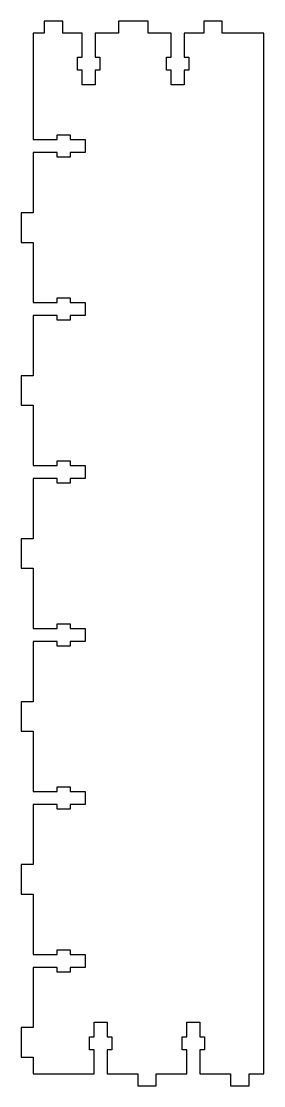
# Model space of a CAD drawing. Header units: millimetres. Extents: x -34 to 31, y -144 to 144.
import ezdxf

# ---------------------------------------------------------------- set-up
doc = ezdxf.new("R2010")
doc.units = ezdxf.units.MM
doc.layers.get('0').update_dxf_attribs({"linetype": 'CONTINUOUS'})

msp = doc.modelspace()

# ---------------------------------------------------------------- linework, layer by layer
msp.add_lwpolyline([(31.0875, -140.5), (31.0875, 140.5), (19.9125, 140.5), (19.9125, 143.675), (14.9125, 143.675), (14.9125, 140.5), (9.6625, 140.5), (9.6625, 134), (10.9125, 134), (10.9125, 130.5), (9.6625, 130.5), (9.6625, 126.5), (6.1625, 126.5), (6.1625, 130.5), (4.9125, 130.5), (4.9125, 134), (6.1625, 134), (6.1625, 140.5), (-0.0875, 140.5), (-0.0875, 143.675), (-8.0875, 143.675), (-8.0875, 140.5), (-14.3375, 140.5), (-14.3375, 134), (-13.0875, 134), (-13.0875, 130.5), (-14.3375, 130.5), (-14.3375, 126.5), (-17.8375, 126.5), (-17.8375, 130.5), (-19.0875, 130.5), (-19.0875, 134), (-17.8375, 134), (-17.8375, 140.5), (-23.0875, 140.5), (-23.0875, 143.675), (-28.0875, 143.675), (-28.0875, 140.5), (-31.0875, 140.5), (-31.0875, 111.75), (-24.5875, 111.75), (-24.5875, 113), (-21.0875, 113), (-21.0875, 111.75), (-17.0875, 111.75), (-17.0875, 108.25), (-21.0875, 108.25), (-21.0875, 107), (-24.5875, 107), (-24.5875, 108.25), (-31.0875, 108.25), (-31.0875, 92), (-34.2625, 92), (-34.2625, 84), (-31.0875, 84), (-31.0875, 67.75), (-24.5875, 67.75), (-24.5875, 69), (-21.0875, 69), (-21.0875, 67.75), (-17.0875, 67.75), (-17.0875, 64.25), (-21.0875, 64.25), (-21.0875, 63), (-24.5875, 63), (-24.5875, 64.25), (-31.0875, 64.25), (-31.0875, 48), (-34.2625, 48), (-34.2625, 40), (-31.0875, 40), (-31.0875, 23.75), (-24.5875, 23.75), (-24.5875, 25), (-21.0875, 25), (-21.0875, 23.75), (-17.0875, 23.75), (-17.0875, 20.25), (-21.0875, 20.25), (-21.0875, 19), (-24.5875, 19), (-24.5875, 20.25), (-31.0875, 20.25), (-31.0875, 4), (-34.2625, 4), (-34.2625, -4), (-31.0875, -4), (-31.0875, -20.25), (-24.5875, -20.25), (-24.5875, -19), (-21.0875, -19), (-21.0875, -20.25), (-17.0875, -20.25), (-17.0875, -23.75), (-21.0875, -23.75), (-21.0875, -25), (-24.5875, -25), (-24.5875, -23.75), (-31.0875, -23.75), (-31.0875, -40), (-34.2625, -40), (-34.2625, -48), (-31.0875, -48), (-31.0875, -64.25), (-24.5875, -64.25), (-24.5875, -63), (-21.0875, -63), (-21.0875, -64.25), (-17.0875, -64.25), (-17.0875, -67.75), (-21.0875, -67.75), (-21.0875, -69), (-24.5875, -69), (-24.5875, -67.75), (-31.0875, -67.75), (-31.0875, -84), (-34.2625, -84), (-34.2625, -92), (-31.0875, -92), (-31.0875, -108.25), (-24.5875, -108.25), (-24.5875, -107), (-21.0875, -107), (-21.0875, -108.25), (-17.0875, -108.25), (-17.0875, -111.75), (-21.0875, -111.75), (-21.0875, -113), (-24.5875, -113), (-24.5875, -111.75), (-31.0875, -111.75), (-31.0875, -128), (-34.2625, -128), (-34.2625, -136), (-31.0875, -136), (-31.0875, -140.5), (-14.6125, -140.5), (-14.6125, -134), (-15.8625, -134), (-15.8625, -130.5), (-14.6125, -130.5), (-14.6125, -126.5), (-11.1125, -126.5), (-11.1125, -130.5), (-9.8625, -130.5), (-9.8625, -134), (-11.1125, -134), (-11.1125, -140.5), (-2.8625, -140.5), (-2.8625, -143.675), (2.1375, -143.675), (2.1375, -140.5), (10.3875, -140.5), (10.3875, -134), (9.1375, -134), (9.1375, -130.5), (10.3875, -130.5), (10.3875, -126.5), (13.8875, -126.5), (13.8875, -130.5), (15.1375, -130.5), (15.1375, -134), (13.8875, -134), (13.8875, -140.5), (22.1375, -140.5), (22.1375, -143.675), (27.1375, -143.675), (27.1375, -140.5)], close=True)

doc.saveas('drawing.dxf')
